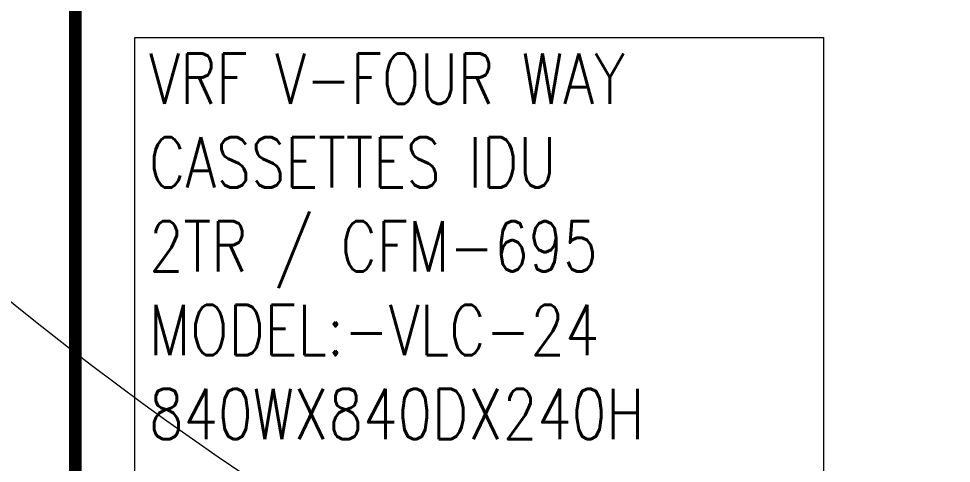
# Model space of a CAD drawing. Header units: millimetres. Extents: x -81374 to 485233, y -39075 to 157313.
# Drawn here: x 19240 to 22946, y -33764 to -31995 of the extents above; entities that cross this region are included whole.
import ezdxf
from ezdxf.enums import TextEntityAlignment as Align

# ---------------------------------------------------------------- set-up
doc = ezdxf.new("R2010")
doc.units = ezdxf.units.MM
doc.linetypes.add('CENTER', pattern=[2, 1.25, -0.25, 0.25, -0.25])
doc.linetypes.add('HIDDEN', pattern=[0.375, 0.25, -0.125])
doc.layers.add('CEN', color=252, linetype='CENTER')
for name, color, linetype, lineweight in [('G-IMPT', 8, 'Continuous', 5), ('M-HVAC-EQUIP TEXT', 230, 'Continuous', 0), ('VRF -COPPER PIPE', 4, 'Continuous', 9)]:
    doc.layers.add(name, color=color, linetype=linetype, lineweight=lineweight)
doc.styles.add('HVAC TEXT', font='Romans.shx', dxfattribs={"width": 0.8, "height": 100})
doc.styles.get("Standard").update_dxf_attribs({"font": 'arial.ttf'})

# ---------------------------------------------------------------- blocks, each defined once
blk = doc.blocks.new('ng')
at = {"layer": 'CEN', "color": 9, "linetype": 'HIDDEN', "lineweight": 0, "ltscale": 1500, "true_color": 0xc7c8ca}
blk.add_line((66946.2, 69794.2), (66946.2, 75743.2), dxfattribs=at)
blk = doc.blocks.new('floor plan 1')
at = {"layer": 'G-IMPT', "color": 8, "ltscale": 500}
blk.add_arc((30901.2, -15868.2), 12777.8, 49.90697, 259.60318, dxfattribs=at)
at = {"layer": 'CEN', "linetype": 'Continuous'}
blk.add_blockref('ng', (-28240.4, -78519.6), dxfattribs=at)
at = {"layer": 'G-IMPT', "color": 8, "ltscale": 500}
for rotation, p in [(359.9992, (39680.6, -4989.6, 0)), (359.9992, (35886.7, -10139.3, 0)), (270.0008, (28873.3, -20643.5, 0)), (359.9992, (11975.3, -26935.4, 0)), (359.9992, (15267.6, -26935.4, 0)), (359.9992, (26686.3, -26987.7, 0)), (270.0008, (15861.1, -28615, 0)), (89.9992, (23697.8, -33300.6, 0)), (89.9992, (23597.9, -35337.7, 0)), (89.9992, (23597.9, -37388.3, 0)), (359.9992, (13750.4, -37781.5, 0)), (89.9992, (23697.8, -40746.8, 0)), (89.9992, (23597.8, -44302.5, 0)), (89.9992, (23597.8, -46399.1, 0)), (89.9992, (23697.8, -48339.8, 0)), (89.9992, (23697.8, -54280, 0)), (359.9992, (27418.1, -55702.4, 0)), (89.9992, (9671.9, -65856.5, 0)), (359.9992, (4684.1, -67403.4, 0)), (359.9992, (8737.2, -67403.4, 0))]:
    blk.add_attdef('PARTITIONTYPE', text='', height=200, rotation=rotation, dxfattribs=at).set_placement(p, align=Align.MIDDLE_CENTER)

msp = doc.modelspace()

# ---------------------------------------------------------------- linework, layer by layer
at = {"layer": 'CEN', "color": 11, "linetype": 'HIDDEN', "lineweight": 0, "ltscale": 1500, "const_width": 50}
msp.add_lwpolyline([(19465, -30349.9), (19465, -36298.9)], dxfattribs=at)
at = {"layer": 'VRF -COPPER PIPE', "color": 0, "elevation": 0}
msp.add_lwpolyline([(19701.1, -32070.5), (22437.7, -32070.5), (22437.7, -33807.6), (19701.1, -33807.6)], close=True, dxfattribs=at)

# ---------------------------------------------------------------- block references
at = {"linetype": 'Continuous', "rotation": 180}
msp.add_blockref('floor plan 1', (58170.8, -39075.4), dxfattribs=at)

# ---------------------------------------------------------------- texts
at = {"layer": 'M-HVAC-EQUIP TEXT', "color": 0, "insert": (19757.9, -32133.9, 0), "char_height": 200, "width": 2764.508, "attachment_point": 1, "style": 'HVAC TEXT'}
msp.add_mtext('{\\H0.99999x;VRF V-FOUR WAY CASSETTES IDU \\P2TR / CFM-695\\PMODEL:-VLC-24\\P840WX840DX240H}', dxfattribs=at)

doc.saveas('drawing.dxf')
